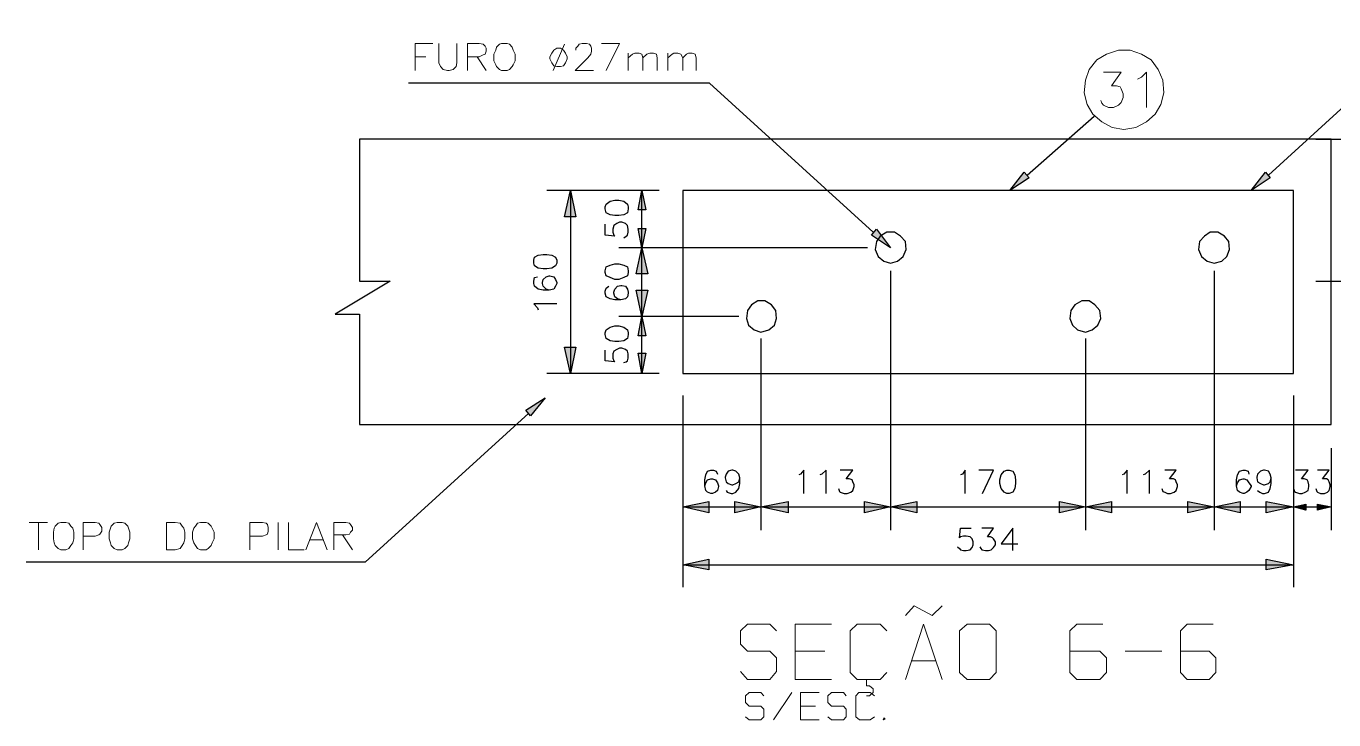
# Model space of a CAD drawing. Header units: millimetres. Extents: x 8 to 1677, y 56 to 1181.
# Drawn here: x 1307 to 1421.4, y 205.3 to 266 of the extents above; entities that cross this region are included whole.
import ezdxf

# ---------------------------------------------------------------- set-up
doc = ezdxf.new("R2010")
doc.units = ezdxf.units.MM
doc.header["$MEASUREMENT"] = 0
doc.layers.get('0').update_dxf_attribs({"linetype": 'CONTINUOUS'})

msp = doc.modelspace()

# ---------------------------------------------------------------- hatches: boundary and pattern name
at = {"true_color": 0x000007}
for points in [[(1394.75, 252.72), (1393.06, 251.59), (1394.32, 253.22)], [(1415.85, 252.72), (1414.17, 251.59), (1415.42, 253.22)], [(1355.12, 249.31), (1354.1, 249.31), (1354.63, 251.59)], [(1361.24, 249.91), (1360.55, 249.91), (1360.88, 251.59)], [(1360.55, 248.29), (1361.24, 248.29), (1360.88, 246.6)], [(1381.39, 248.22), (1382.64, 246.6), (1380.96, 247.69)], [(1361.41, 244.32), (1360.38, 244.32), (1360.88, 246.6)], [(1360.38, 242.89), (1361.41, 242.89), (1360.88, 240.58)], [(1361.24, 238.89), (1360.55, 238.89), (1360.88, 240.58)], [(1354.1, 237.9), (1355.12, 237.9), (1354.63, 235.58)], [(1360.55, 237.37), (1361.24, 237.37), (1360.88, 235.58)], [(1350.72, 232.38), (1352.41, 233.47), (1351.15, 231.88)], [(1366.73, 224.4), (1366.73, 223.41), (1364.45, 223.91)], [(1371.3, 223.91), (1369.02, 223.41), (1369.02, 224.4)], [(1373.68, 224.4), (1373.68, 223.41), (1371.3, 223.91)], [(1382.64, 223.91), (1380.36, 223.41), (1380.36, 224.4)], [(1384.93, 224.4), (1384.93, 223.41), (1382.64, 223.91)], [(1399.68, 223.91), (1397.4, 223.41), (1397.4, 224.4)], [(1401.96, 224.4), (1401.96, 223.41), (1399.68, 223.91)], [(1410.93, 223.91), (1408.64, 223.41), (1408.64, 224.4)], [(1413.21, 224.4), (1413.21, 223.41), (1410.93, 223.91)], [(1417.87, 223.91), (1415.49, 223.41), (1415.49, 224.4)], [(1418.96, 224.17), (1418.96, 223.64), (1417.87, 223.91)], [(1421.18, 223.91), (1419.99, 223.64), (1419.99, 224.17)], [(1366.73, 219.34), (1366.73, 218.42), (1364.45, 218.85)], [(1417.87, 218.85), (1415.49, 218.42), (1415.49, 219.34)]]:
    msp.add_hatch(color=7, dxfattribs=at).paths.add_polyline_path(points)

# ---------------------------------------------------------------- linework, layer by layer
at = {"color": 7, "linetype": 'Continuous', "lineweight": -2, "true_color": 0x000007}
for points in [[(1415.69, 252.95), (1429.98, 265.98), (1429.98, 265.98)], [(1366.8, 260.99), (1340.47, 260.99), (1340.47, 260.99)], [(1381.12, 247.96), (1366.8, 260.99), (1366.8, 260.99)], [(1394.59, 252.95), (1400.44, 258.11), (1400.44, 258.11)], [(1336.17, 240.78), (1336.17, 231.12), (1421.18, 231.12), (1421.18, 256.09), (1336.17, 256.09), (1336.17, 243.66)], [(1421.18, 256.09), (1336.17, 256.09), (1336.17, 256.09)], [(1419.82, 256.09), (1432.86, 256.09), (1432.86, 256.09)], [(1362.4, 251.59), (1352.58, 251.59), (1352.58, 251.59)], [(1354.63, 251.59), (1354.63, 235.58), (1354.63, 235.58)], [(1362.4, 251.59), (1358.86, 251.59), (1358.86, 251.59)], [(1360.88, 246.6), (1360.88, 251.59), (1360.88, 251.59)], [(1359.29, 247.46), (1359.52, 247.62), (1359.62, 247.69), (1359.69, 247.96), (1359.69, 248.22), (1359.62, 248.55), (1359.46, 248.72), (1359.13, 248.82), (1358.93, 248.82), (1358.7, 248.72), (1358.43, 248.55), (1358.33, 248.22), (1358.33, 247.96), (1358.43, 247.69), (1358.53, 247.62), (1357.67, 247.69), (1357.67, 248.65)], [(1380.63, 246.6), (1358.86, 246.6), (1358.86, 246.6)], [(1380.63, 246.6), (1358.86, 246.6), (1358.86, 246.6)], [(1360.88, 240.58), (1360.88, 246.6), (1360.88, 246.6)], [(1338.88, 243.66), (1334.05, 240.78), (1334.05, 240.78)], [(1336.17, 243.66), (1338.88, 243.66), (1338.88, 243.66)], [(1352.77, 242.89), (1352.51, 242.96), (1352.24, 243.23), (1352.18, 243.46), (1352.18, 243.56), (1352.24, 243.82), (1352.51, 244.05), (1352.77, 244.15), (1352.84, 244.15), (1353.17, 244.05), (1353.34, 243.82), (1353.44, 243.56), (1353.44, 243.46), (1353.34, 243.23), (1353.17, 242.96), (1352.77, 242.89), (1352.24, 242.89), (1351.81, 242.96), (1351.48, 243.23), (1351.42, 243.46), (1351.42, 243.66), (1351.48, 243.99), (1351.75, 244.05)], [(1382.64, 244.58), (1382.64, 221.89), (1382.64, 221.89)], [(1382.64, 244.58), (1382.64, 221.89), (1382.64, 221.89)], [(1410.93, 244.58), (1410.93, 221.89), (1410.93, 221.89)], [(1410.93, 244.58), (1410.93, 221.89), (1410.93, 221.89)], [(1419.82, 243.66), (1432.86, 243.66), (1432.86, 243.66)], [(1359.03, 242.03), (1358.76, 242.13), (1358.53, 242.3), (1358.43, 242.63), (1358.43, 242.7), (1358.53, 242.96), (1358.76, 243.23), (1359.03, 243.29), (1359.13, 243.29), (1359.46, 243.23), (1359.62, 242.96), (1359.69, 242.7), (1359.69, 242.63), (1359.62, 242.3), (1359.46, 242.13), (1359.03, 242.03), (1358.53, 242.03), (1358.1, 242.13), (1357.77, 242.3), (1357.67, 242.63), (1357.67, 242.8), (1357.77, 243.06), (1358, 243.23)], [(1353.44, 241.7), (1351.42, 241.7), (1351.75, 241.34), (1351.81, 241.17)], [(1334.05, 240.78), (1336.17, 240.78), (1336.17, 240.78)], [(1369.35, 240.58), (1358.86, 240.58), (1358.86, 240.58)], [(1369.35, 240.58), (1358.86, 240.58), (1358.86, 240.58)], [(1360.88, 235.58), (1360.88, 240.58), (1360.88, 240.58)], [(1371.3, 238.66), (1371.3, 221.89), (1371.3, 221.89)], [(1371.3, 238.66), (1371.3, 221.89), (1371.3, 221.89)], [(1399.68, 238.66), (1399.68, 221.89), (1399.68, 221.89)], [(1399.68, 238.66), (1399.68, 221.89), (1399.68, 221.89)], [(1359.29, 236.54), (1359.52, 236.61), (1359.62, 236.71), (1359.69, 236.94), (1359.69, 237.3), (1359.62, 237.54), (1359.46, 237.7), (1359.13, 237.8), (1358.93, 237.8), (1358.7, 237.7), (1358.43, 237.54), (1358.33, 237.3), (1358.33, 236.94), (1358.43, 236.71), (1358.53, 236.61), (1357.67, 236.71), (1357.67, 237.64)], [(1362.4, 235.58), (1352.58, 235.58), (1352.58, 235.58)], [(1362.4, 235.58), (1358.86, 235.58), (1358.86, 235.58)], [(1364.45, 233.67), (1364.45, 221.89), (1364.45, 221.89)], [(1364.45, 233.67), (1364.45, 216.9), (1364.45, 216.9)], [(1417.87, 233.67), (1417.87, 221.89), (1417.87, 221.89)], [(1417.87, 233.67), (1417.87, 216.9), (1417.87, 216.9)], [(1350.99, 232.11), (1336.67, 219.08), (1336.67, 219.08)], [(1417.87, 229.07), (1417.87, 221.89), (1417.87, 221.89)], [(1421.18, 229.07), (1421.18, 221.89), (1421.18, 221.89)], [(1366.4, 225.76), (1366.47, 226.02), (1366.63, 226.29), (1366.9, 226.36), (1367.06, 226.36), (1367.33, 226.29), (1367.49, 226.02), (1367.59, 225.76), (1367.59, 225.69), (1367.49, 225.36), (1367.33, 225.2), (1367.06, 225.1), (1366.9, 225.1), (1366.63, 225.2), (1366.47, 225.36), (1366.4, 225.76), (1366.4, 226.29), (1366.47, 226.72), (1366.63, 227.05), (1366.9, 227.12), (1367.16, 227.12), (1367.39, 227.05), (1367.49, 226.79)], [(1368.25, 225.36), (1368.35, 225.2), (1368.68, 225.1), (1368.85, 225.1), (1369.11, 225.2), (1369.35, 225.53), (1369.45, 225.96), (1369.45, 226.45), (1369.35, 226.79), (1369.11, 227.05), (1368.85, 227.12), (1368.75, 227.12), (1368.42, 227.05), (1368.25, 226.79), (1368.16, 226.52), (1368.16, 226.45), (1368.25, 226.12), (1368.42, 225.96), (1368.75, 225.86), (1368.85, 225.86), (1369.11, 225.96), (1369.35, 226.12), (1369.45, 226.45)], [(1375.04, 225.1), (1375.04, 227.12), (1374.77, 226.79), (1374.61, 226.72)], [(1376.99, 225.1), (1376.99, 227.12), (1376.62, 226.79), (1376.46, 226.72)], [(1378.08, 225.53), (1378.18, 225.26), (1378.24, 225.2), (1378.58, 225.1), (1378.84, 225.1), (1379.17, 225.2), (1379.34, 225.36), (1379.44, 225.69), (1379.44, 225.86), (1379.34, 226.12), (1379.27, 226.29), (1379.01, 226.36), (1378.74, 226.36), (1379.34, 227.12), (1378.24, 227.12)], [(1389.16, 225.1), (1389.16, 227.12), (1388.93, 226.79), (1388.76, 226.72)], [(1390.68, 225.1), (1391.64, 227.12), (1390.35, 227.12)], [(1403.32, 225.1), (1403.32, 227.12), (1403.05, 226.79), (1402.89, 226.72)], [(1405.27, 225.1), (1405.27, 227.12), (1404.91, 226.79), (1404.74, 226.72)], [(1406.36, 225.53), (1406.46, 225.26), (1406.63, 225.2), (1406.86, 225.1), (1407.12, 225.1), (1407.45, 225.2), (1407.62, 225.36), (1407.72, 225.69), (1407.72, 225.86), (1407.62, 226.12), (1407.55, 226.29), (1407.39, 226.36), (1407.02, 226.36), (1407.62, 227.12), (1406.63, 227.12)], [(1412.88, 225.76), (1412.98, 226.02), (1413.14, 226.29), (1413.47, 226.36), (1413.57, 226.36), (1413.8, 226.29), (1413.97, 226.02), (1414.17, 225.76), (1414.17, 225.69), (1413.97, 225.36), (1413.8, 225.2), (1413.57, 225.1), (1413.47, 225.1), (1413.14, 225.2), (1412.98, 225.36), (1412.88, 225.76), (1412.88, 226.29), (1412.98, 226.72), (1413.14, 227.05), (1413.47, 227.12), (1413.64, 227.12), (1413.9, 227.05), (1413.97, 226.79)], [(1414.73, 225.36), (1414.93, 225.2), (1415.16, 225.1), (1415.33, 225.1), (1415.69, 225.2), (1415.85, 225.53), (1415.92, 225.96), (1415.92, 226.45), (1415.85, 226.79), (1415.69, 227.05), (1415.33, 227.12), (1415.26, 227.12), (1414.99, 227.05), (1414.73, 226.79), (1414.66, 226.52), (1414.66, 226.45), (1414.73, 226.12), (1414.99, 225.96), (1415.26, 225.86), (1415.33, 225.86), (1415.69, 225.96), (1415.85, 226.12), (1415.92, 226.45)], [(1417.87, 225.53), (1417.97, 225.26), (1418.04, 225.2), (1418.4, 225.1), (1418.63, 225.1), (1418.9, 225.2), (1419.16, 225.36), (1419.23, 225.69), (1419.23, 225.86), (1419.16, 226.12), (1419.06, 226.29), (1418.8, 226.36), (1418.57, 226.36), (1419.16, 227.12), (1418.04, 227.12)], [(1419.82, 225.53), (1419.92, 225.26), (1419.99, 225.2), (1420.25, 225.1), (1420.58, 225.1), (1420.85, 225.2), (1421.01, 225.36), (1421.08, 225.69), (1421.08, 225.86), (1421.01, 226.12), (1420.92, 226.29), (1420.75, 226.36), (1420.42, 226.36), (1421.01, 227.12), (1419.99, 227.12)], [(1364.45, 223.91), (1371.3, 223.91), (1371.3, 223.91)], [(1371.4, 223.91), (1382.64, 223.91), (1382.64, 223.91)], [(1382.64, 223.91), (1399.58, 223.91), (1399.58, 223.91)], [(1399.68, 223.91), (1410.93, 223.91), (1410.93, 223.91)], [(1410.93, 223.91), (1417.81, 223.91), (1417.81, 223.91)], [(1417.87, 223.91), (1421.08, 223.91), (1421.08, 223.91)], [(1388.5, 220.43), (1388.66, 220.27), (1388.76, 220.17), (1389, 220.1), (1389.26, 220.1), (1389.59, 220.17), (1389.76, 220.37), (1389.86, 220.6), (1389.86, 220.86), (1389.76, 221.13), (1389.59, 221.29), (1389.26, 221.36), (1389, 221.36), (1388.76, 221.29), (1388.66, 221.2), (1388.76, 222.06), (1389.69, 222.06)], [(1390.45, 220.43), (1390.52, 220.27), (1390.62, 220.17), (1390.95, 220.1), (1391.21, 220.1), (1391.44, 220.17), (1391.64, 220.37), (1391.81, 220.6), (1391.81, 220.86), (1391.64, 221.13), (1391.54, 221.2), (1391.38, 221.29), (1391.11, 221.29), (1391.64, 222.06), (1390.62, 222.06)], [(1393.33, 220.1), (1393.33, 222.06), (1392.3, 220.7), (1393.76, 220.7)], [(1336.67, 219.08), (1307.03, 219.08), (1307.03, 219.08)], [(1364.45, 218.85), (1417.81, 218.85), (1417.81, 218.85)]]:
    msp.add_lwpolyline(points, dxfattribs=at)
at = {"color": 7, "linetype": 'Continuous', "lineweight": 9, "true_color": 0x000007}
for points in [[(1341.06, 262.11), (1341.06, 264.46), (1342.59, 264.46)], [(1343.12, 264.46), (1343.12, 262.77), (1343.28, 262.44), (1343.51, 262.18), (1343.88, 262.11), (1344.04, 262.11), (1344.37, 262.18), (1344.64, 262.44), (1344.7, 262.77), (1344.7, 264.46)], [(1345.63, 262.11), (1345.63, 264.46), (1346.65, 264.46), (1346.99, 264.4), (1347.18, 264.23), (1347.25, 264.06), (1347.25, 263.8), (1347.18, 263.54), (1346.99, 263.47), (1346.65, 263.3), (1345.63, 263.3)], [(1353.11, 262.11), (1354.1, 264.4), (1354.1, 264.4)], [(1355.12, 263.87), (1355.12, 264.06), (1355.29, 264.23), (1355.39, 264.4), (1355.65, 264.46), (1356.05, 264.46), (1356.31, 264.4), (1356.41, 264.23), (1356.48, 264.06), (1356.48, 263.8), (1356.41, 263.54), (1356.15, 263.2), (1355.06, 262.11), (1356.64, 262.11)], [(1357.77, 262.11), (1358.93, 264.46), (1357.34, 264.46)], [(1341.99, 263.3), (1341.06, 263.3), (1341.06, 263.3)], [(1346.49, 263.3), (1347.25, 262.11), (1347.25, 262.11)], [(1359.69, 262.11), (1359.69, 263.63), (1359.69, 263.63)], [(1359.69, 263.2), (1360.05, 263.54), (1360.28, 263.63), (1360.65, 263.63), (1360.88, 263.54), (1360.98, 263.2), (1360.98, 262.11)], [(1360.98, 263.2), (1361.31, 263.54), (1361.57, 263.63), (1361.9, 263.63), (1362.17, 263.54), (1362.23, 263.2), (1362.23, 262.11)], [(1363.16, 262.11), (1363.16, 263.63), (1363.16, 263.63)], [(1363.16, 263.2), (1363.52, 263.54), (1363.69, 263.63), (1364.02, 263.63), (1364.29, 263.54), (1364.45, 263.2), (1364.45, 262.11)], [(1364.45, 263.2), (1364.78, 263.54), (1364.95, 263.63), (1365.28, 263.63), (1365.54, 263.54), (1365.64, 263.2), (1365.64, 262.11)], [(1401.04, 259.47), (1401.1, 259.24), (1401.27, 259.07), (1401.7, 258.87), (1402.13, 258.87), (1402.56, 259.07), (1402.79, 259.3), (1402.99, 259.73), (1402.99, 260.06), (1402.79, 260.49), (1402.72, 260.66), (1402.39, 260.76), (1401.96, 260.76), (1402.79, 261.95), (1401.27, 261.95)], [(1405.01, 258.87), (1405.01, 261.95), (1404.58, 261.52), (1404.24, 261.35)], [(1354.63, 251.59), (1354.1, 249.31), (1354.1, 249.31)], [(1354.63, 251.59), (1355.12, 249.31), (1355.12, 249.31)], [(1360.88, 251.59), (1360.55, 249.91), (1360.55, 249.91)], [(1360.88, 251.59), (1361.24, 249.91), (1361.24, 249.91)], [(1360.55, 249.91), (1361.24, 249.91), (1361.24, 249.91)], [(1354.1, 249.31), (1355.12, 249.31), (1355.12, 249.31)], [(1360.88, 246.6), (1360.55, 248.29), (1360.55, 248.29)], [(1361.24, 248.29), (1360.55, 248.29), (1360.55, 248.29)], [(1360.88, 246.6), (1361.24, 248.29), (1361.24, 248.29)], [(1360.88, 246.6), (1360.38, 244.32), (1360.38, 244.32)], [(1360.88, 246.6), (1361.41, 244.32), (1361.41, 244.32)], [(1360.38, 244.32), (1361.41, 244.32), (1361.41, 244.32)], [(1360.88, 240.58), (1360.38, 242.89), (1360.38, 242.89)], [(1361.41, 242.89), (1360.38, 242.89), (1360.38, 242.89)], [(1360.88, 240.58), (1361.41, 242.89), (1361.41, 242.89)], [(1360.88, 240.58), (1360.55, 238.89), (1360.55, 238.89)], [(1360.88, 240.58), (1361.24, 238.89), (1361.24, 238.89)], [(1360.55, 238.89), (1361.24, 238.89), (1361.24, 238.89)], [(1354.63, 235.58), (1354.1, 237.9), (1354.1, 237.9)], [(1355.12, 237.9), (1354.1, 237.9), (1354.1, 237.9)], [(1354.63, 235.58), (1355.12, 237.9), (1355.12, 237.9)], [(1360.88, 235.58), (1360.55, 237.37), (1360.55, 237.37)], [(1361.24, 237.37), (1360.55, 237.37), (1360.55, 237.37)], [(1360.88, 235.58), (1361.24, 237.37), (1361.24, 237.37)], [(1364.45, 223.91), (1366.73, 224.4), (1366.73, 224.4)], [(1366.73, 223.41), (1366.73, 224.4), (1366.73, 224.4)], [(1371.3, 223.91), (1369.02, 224.4), (1369.02, 224.4)], [(1369.02, 224.4), (1369.02, 223.41), (1369.02, 223.41)], [(1371.3, 223.91), (1373.68, 224.4), (1373.68, 224.4)], [(1373.68, 223.41), (1373.68, 224.4), (1373.68, 224.4)], [(1382.64, 223.91), (1380.36, 224.4), (1380.36, 224.4)], [(1380.36, 224.4), (1380.36, 223.41), (1380.36, 223.41)], [(1382.64, 223.91), (1384.93, 224.4), (1384.93, 224.4)], [(1384.93, 223.41), (1384.93, 224.4), (1384.93, 224.4)], [(1399.68, 223.91), (1397.4, 224.4), (1397.4, 224.4)], [(1397.4, 224.4), (1397.4, 223.41), (1397.4, 223.41)], [(1399.68, 223.91), (1401.96, 224.4), (1401.96, 224.4)], [(1401.96, 223.41), (1401.96, 224.4), (1401.96, 224.4)], [(1410.93, 223.91), (1408.64, 224.4), (1408.64, 224.4)], [(1408.64, 224.4), (1408.64, 223.41), (1408.64, 223.41)], [(1410.93, 223.91), (1413.21, 224.4), (1413.21, 224.4)], [(1413.21, 223.41), (1413.21, 224.4), (1413.21, 224.4)], [(1417.87, 223.91), (1415.49, 224.4), (1415.49, 224.4)], [(1415.49, 224.4), (1415.49, 223.41), (1415.49, 223.41)], [(1364.45, 223.91), (1366.73, 223.41), (1366.73, 223.41)], [(1371.3, 223.91), (1369.02, 223.41), (1369.02, 223.41)], [(1371.3, 223.91), (1373.68, 223.41), (1373.68, 223.41)], [(1382.64, 223.91), (1380.36, 223.41), (1380.36, 223.41)], [(1382.64, 223.91), (1384.93, 223.41), (1384.93, 223.41)], [(1399.68, 223.91), (1397.4, 223.41), (1397.4, 223.41)], [(1399.68, 223.91), (1401.96, 223.41), (1401.96, 223.41)], [(1410.93, 223.91), (1408.64, 223.41), (1408.64, 223.41)], [(1410.93, 223.91), (1413.21, 223.41), (1413.21, 223.41)], [(1417.87, 223.91), (1415.49, 223.41), (1415.49, 223.41)], [(1417.87, 223.91), (1418.96, 224.17), (1418.96, 224.17)], [(1417.87, 223.91), (1418.96, 223.64), (1418.96, 223.64)], [(1418.96, 223.64), (1418.96, 224.17), (1418.96, 224.17)], [(1421.18, 223.91), (1419.99, 224.17), (1419.99, 224.17)], [(1419.99, 224.17), (1419.99, 223.64), (1419.99, 223.64)], [(1421.18, 223.91), (1419.99, 223.64), (1419.99, 223.64)], [(1307.29, 222.55), (1308.88, 222.55), (1308.88, 222.55)], [(1308.12, 220.17), (1308.12, 222.55), (1308.12, 222.55)], [(1312.02, 220.17), (1312.02, 222.55), (1313.05, 222.55), (1313.38, 222.49), (1313.48, 222.39), (1313.64, 222.12), (1313.64, 221.79), (1313.48, 221.53), (1313.38, 221.46), (1313.05, 221.36), (1312.02, 221.36)], [(1326.58, 220.17), (1326.58, 222.55), (1327.7, 222.55), (1328.03, 222.49), (1328.13, 222.39), (1328.2, 222.12), (1328.2, 221.79), (1328.13, 221.53), (1328.03, 221.46), (1327.7, 221.36), (1326.58, 221.36)], [(1329.06, 220.17), (1329.06, 222.55), (1329.06, 222.55)], [(1331.34, 220.17), (1329.98, 220.17), (1329.98, 222.55)], [(1331.5, 220.17), (1332.43, 222.55), (1333.36, 220.17)], [(1333.95, 220.17), (1333.95, 222.55), (1334.98, 222.55), (1335.31, 222.49), (1335.41, 222.39), (1335.57, 222.12), (1335.57, 221.89), (1335.41, 221.72), (1335.31, 221.53), (1334.98, 221.46), (1333.95, 221.46)], [(1333.03, 221.03), (1331.84, 221.03), (1331.84, 221.03)], [(1334.71, 221.46), (1335.57, 220.17), (1335.57, 220.17)], [(1364.45, 218.85), (1366.73, 219.34), (1366.73, 219.34)], [(1364.45, 218.85), (1366.73, 218.42), (1366.73, 218.42)], [(1366.73, 218.42), (1366.73, 219.34), (1366.73, 219.34)], [(1417.87, 218.85), (1415.49, 219.34), (1415.49, 219.34)], [(1415.49, 219.34), (1415.49, 218.42), (1415.49, 218.42)], [(1417.87, 218.85), (1415.49, 218.42), (1415.49, 218.42)], [(1383.93, 214.41), (1384.69, 215.27), (1386.28, 214.41), (1387.14, 215.27)], [(1369.51, 209.52), (1370.11, 208.82), (1372.06, 208.82), (1372.65, 209.52), (1372.65, 210.71), (1372.06, 211.3), (1370.11, 211.3), (1369.51, 211.9), (1369.51, 213.06), (1370.11, 213.65), (1372.06, 213.65), (1372.65, 213.06)], [(1374.28, 208.82), (1374.28, 213.65), (1377.48, 213.65)], [(1382.31, 209.42), (1381.72, 208.82), (1379.7, 208.82), (1379.1, 209.42), (1379.1, 213.06), (1379.7, 213.65), (1381.72, 213.65), (1382.31, 213.06)], [(1383.93, 208.82), (1385.52, 213.65), (1387.14, 208.82)], [(1398.32, 211.3), (1400.94, 211.3), (1401.53, 210.71), (1401.53, 209.42), (1400.94, 208.82), (1398.92, 208.82), (1398.32, 209.42), (1398.32, 213.06), (1398.92, 213.65), (1401.2, 213.65)], [(1407.98, 211.3), (1410.5, 211.3), (1411.09, 210.71), (1411.09, 209.42), (1410.5, 208.82), (1408.58, 208.82), (1407.98, 209.42), (1407.98, 213.06), (1408.58, 213.65), (1410.86, 213.65)], [(1376.89, 211.3), (1374.28, 211.3), (1374.28, 211.3)], [(1403.15, 211.3), (1406.36, 211.3), (1406.36, 211.3)], [(1386.55, 210.44), (1384.43, 210.44), (1384.43, 210.44)], [(1374.28, 208.82), (1377.48, 208.82), (1377.48, 208.82)], [(1380.53, 208.82), (1380.53, 208.26), (1380.79, 208.26), (1381.12, 208), (1381.12, 207.67), (1380.79, 207.4), (1380.53, 207.4)], [(1369.94, 205.55), (1370.27, 205.28), (1371.3, 205.28), (1371.56, 205.55), (1371.56, 206.21), (1371.3, 206.48), (1370.27, 206.48), (1369.94, 206.81), (1369.94, 207.4), (1370.27, 207.67), (1371.3, 207.67), (1371.56, 207.4)], [(1372.39, 205.28), (1374.01, 207.67), (1374.01, 207.67)], [(1374.77, 205.28), (1374.77, 207.67), (1376.39, 207.67)], [(1377.15, 205.55), (1377.48, 205.28), (1378.51, 205.28), (1378.74, 205.55), (1378.74, 206.21), (1378.51, 206.48), (1377.48, 206.48), (1377.15, 206.81), (1377.15, 207.4), (1377.48, 207.67), (1378.51, 207.67), (1378.74, 207.4)], [(1381.22, 205.55), (1380.86, 205.28), (1379.93, 205.28), (1379.6, 205.55), (1379.6, 207.4), (1379.87, 207.67), (1380.86, 207.67), (1381.22, 207.4)], [(1376.06, 206.48), (1374.77, 206.48), (1374.77, 206.48)], [(1374.77, 205.28), (1376.39, 205.28), (1376.39, 205.28)]]:
    msp.add_lwpolyline(points, dxfattribs=at)
for points in [[(1348.61, 264.46), (1349.1, 264.46), (1349.3, 264.4), (1349.53, 264.13), (1349.63, 263.87), (1349.8, 263.54), (1349.8, 262.94), (1349.63, 262.61), (1349.53, 262.44), (1349.3, 262.18), (1349.1, 262.11), (1348.61, 262.11), (1348.44, 262.18), (1348.18, 262.44), (1348.11, 262.61), (1347.94, 262.94), (1347.94, 263.54), (1348.11, 263.87), (1348.18, 264.13), (1348.44, 264.4)], [(1353.44, 264.06), (1353.77, 264.06), (1354.03, 263.87), (1354.2, 263.63), (1354.36, 263.3), (1354.36, 263.11), (1354.2, 262.77), (1354.03, 262.51), (1353.77, 262.44), (1353.44, 262.44), (1353.17, 262.51), (1353.01, 262.77), (1352.84, 263.11), (1352.84, 263.3), (1353.01, 263.63), (1353.17, 263.87)], [(1403.05, 256.95), (1404.08, 257.12), (1405.01, 257.61), (1405.77, 258.28), (1406.26, 259.14), (1406.53, 260.16), (1406.46, 261.25), (1406.03, 262.18), (1405.44, 263.04), (1404.58, 263.54), (1403.58, 263.87), (1402.56, 263.87), (1401.53, 263.54), (1400.67, 263.04), (1400.01, 262.18), (1399.68, 261.25), (1399.58, 260.16), (1399.84, 259.14), (1400.34, 258.28), (1401.1, 257.61), (1402.03, 257.12)], [(1310.07, 222.55), (1310.5, 222.55), (1310.76, 222.49), (1310.93, 222.22), (1311.1, 222.06), (1311.19, 221.72), (1311.19, 221.13), (1311.1, 220.77), (1310.93, 220.53), (1310.76, 220.27), (1310.5, 220.17), (1310.07, 220.17), (1309.84, 220.27), (1309.57, 220.53), (1309.47, 220.77), (1309.41, 221.13), (1309.41, 221.72), (1309.47, 222.06), (1309.57, 222.22), (1309.84, 222.49)], [(1315, 222.55), (1315.43, 222.55), (1315.66, 222.49), (1315.92, 222.22), (1315.99, 222.06), (1316.09, 221.72), (1316.09, 221.13), (1315.99, 220.77), (1315.92, 220.53), (1315.66, 220.27), (1315.43, 220.17), (1315, 220.17), (1314.73, 220.27), (1314.47, 220.53), (1314.4, 220.77), (1314.3, 221.13), (1314.3, 221.72), (1314.4, 222.06), (1314.47, 222.22), (1314.73, 222.49)], [(1319.3, 220.17), (1319.3, 222.55), (1320.06, 222.55), (1320.49, 222.49), (1320.66, 222.22), (1320.82, 222.06), (1320.92, 221.72), (1320.92, 221.13), (1320.82, 220.77), (1320.66, 220.53), (1320.49, 220.27), (1320.06, 220.17)], [(1322.28, 222.55), (1322.77, 222.55), (1322.94, 222.49), (1323.2, 222.22), (1323.3, 222.06), (1323.47, 221.72), (1323.47, 221.13), (1323.3, 220.77), (1323.2, 220.53), (1322.94, 220.27), (1322.77, 220.17), (1322.28, 220.17), (1322.01, 220.27), (1321.85, 220.53), (1321.68, 220.77), (1321.58, 221.13), (1321.58, 221.72), (1321.68, 222.06), (1321.85, 222.22), (1322.01, 222.49)], [(1389.33, 213.65), (1391.28, 213.65), (1391.87, 213.06), (1391.87, 209.42), (1391.28, 208.82), (1389.33, 208.82), (1388.66, 209.42), (1388.66, 213.06)], [(1382.05, 205.28), (1381.98, 205.35), (1382.05, 205.45), (1382.15, 205.35)]]:
    msp.add_lwpolyline(points, close=True, dxfattribs=at)
at = {"color": 7, "linetype": 'Continuous', "lineweight": -2, "true_color": 0x000007}
for points in [[(1394.75, 252.72), (1393.06, 251.59), (1394.32, 253.22)], [(1415.85, 252.72), (1414.17, 251.59), (1415.42, 253.22)], [(1355.12, 249.31), (1354.1, 249.31), (1354.63, 251.59)], [(1357.67, 250.01), (1357.67, 250.17), (1357.77, 250.4), (1358.1, 250.67), (1358.53, 250.77), (1358.86, 250.77), (1359.29, 250.67), (1359.62, 250.4), (1359.69, 250.17), (1359.69, 250.01), (1359.62, 249.64), (1359.29, 249.48), (1358.86, 249.41), (1358.53, 249.41), (1358.1, 249.48), (1357.77, 249.64)], [(1361.24, 249.91), (1360.55, 249.91), (1360.88, 251.59)], [(1364.45, 235.58), (1417.87, 235.58), (1417.87, 251.59), (1364.45, 251.59)], [(1360.55, 248.29), (1361.24, 248.29), (1360.88, 246.6)], [(1381.39, 248.22), (1382.64, 246.6), (1380.96, 247.69)], [(1382.64, 245.24), (1383.24, 245.41), (1383.74, 245.84), (1384, 246.43), (1383.93, 247.13), (1383.5, 247.62), (1382.97, 247.96), (1382.31, 247.96), (1381.72, 247.62), (1381.39, 247.13), (1381.29, 246.43), (1381.55, 245.84), (1382.05, 245.41)], [(1410.93, 245.24), (1411.62, 245.41), (1412.05, 245.84), (1412.28, 246.43), (1412.22, 247.13), (1411.85, 247.62), (1411.26, 247.96), (1410.6, 247.96), (1410.1, 247.62), (1409.67, 247.13), (1409.57, 246.43), (1409.83, 245.84), (1410.33, 245.41)], [(1351.42, 245.24), (1351.42, 245.51), (1351.48, 245.77), (1351.81, 245.94), (1352.24, 246), (1352.58, 246), (1353.01, 245.94), (1353.34, 245.77), (1353.44, 245.51), (1353.44, 245.24), (1353.34, 245.01), (1353.01, 244.81), (1352.58, 244.75), (1352.24, 244.75), (1351.81, 244.81), (1351.48, 245.01)], [(1361.41, 244.32), (1360.38, 244.32), (1360.88, 246.6)], [(1357.67, 244.42), (1357.67, 244.58), (1357.77, 244.91), (1358.1, 245.08), (1358.53, 245.18), (1358.86, 245.18), (1359.29, 245.08), (1359.62, 244.91), (1359.69, 244.58), (1359.69, 244.42), (1359.62, 244.15), (1359.29, 243.99), (1358.86, 243.82), (1358.53, 243.82), (1358.1, 243.99), (1357.77, 244.15)], [(1360.38, 242.89), (1361.41, 242.89), (1360.88, 240.58)], [(1371.3, 239.22), (1371.99, 239.42), (1372.49, 239.82), (1372.65, 240.41), (1372.59, 241.11), (1372.22, 241.6), (1371.63, 241.94), (1371.03, 241.94), (1370.47, 241.6), (1370.11, 241.11), (1370.04, 240.41), (1370.21, 239.82), (1370.7, 239.42)], [(1399.68, 239.22), (1400.27, 239.42), (1400.77, 239.82), (1401.04, 240.41), (1400.94, 241.11), (1400.51, 241.6), (1400.01, 241.94), (1399.35, 241.94), (1398.75, 241.6), (1398.39, 241.11), (1398.32, 240.41), (1398.55, 239.82), (1398.98, 239.42)], [(1361.24, 238.89), (1360.55, 238.89), (1360.88, 240.58)], [(1357.67, 238.99), (1357.67, 239.16), (1357.77, 239.42), (1358.1, 239.65), (1358.53, 239.75), (1358.86, 239.75), (1359.29, 239.65), (1359.62, 239.42), (1359.69, 239.16), (1359.69, 238.99), (1359.62, 238.66), (1359.29, 238.46), (1358.86, 238.4), (1358.53, 238.4), (1358.1, 238.46), (1357.77, 238.66)], [(1354.1, 237.9), (1355.12, 237.9), (1354.63, 235.58)], [(1360.55, 237.37), (1361.24, 237.37), (1360.88, 235.58)], [(1350.72, 232.38), (1352.41, 233.47), (1351.15, 231.88)], [(1392.8, 227.12), (1393, 227.12), (1393.33, 227.05), (1393.49, 226.72), (1393.56, 226.29), (1393.56, 225.96), (1393.49, 225.53), (1393.33, 225.2), (1393, 225.1), (1392.8, 225.1), (1392.57, 225.2), (1392.3, 225.53), (1392.2, 225.96), (1392.2, 226.29), (1392.3, 226.72), (1392.57, 227.05)], [(1366.73, 224.4), (1366.73, 223.41), (1364.45, 223.91)], [(1371.3, 223.91), (1369.02, 223.41), (1369.02, 224.4)], [(1373.68, 224.4), (1373.68, 223.41), (1371.3, 223.91)], [(1382.64, 223.91), (1380.36, 223.41), (1380.36, 224.4)], [(1384.93, 224.4), (1384.93, 223.41), (1382.64, 223.91)], [(1399.68, 223.91), (1397.4, 223.41), (1397.4, 224.4)], [(1401.96, 224.4), (1401.96, 223.41), (1399.68, 223.91)], [(1410.93, 223.91), (1408.64, 223.41), (1408.64, 224.4)], [(1413.21, 224.4), (1413.21, 223.41), (1410.93, 223.91)], [(1417.87, 223.91), (1415.49, 223.41), (1415.49, 224.4)], [(1418.96, 224.17), (1418.96, 223.64), (1417.87, 223.91)], [(1421.18, 223.91), (1419.99, 223.64), (1419.99, 224.17)], [(1366.73, 219.34), (1366.73, 218.42), (1364.45, 218.85)], [(1417.87, 218.85), (1415.49, 218.42), (1415.49, 219.34)]]:
    msp.add_lwpolyline(points, close=True, dxfattribs=at)

doc.saveas('drawing.dxf')
